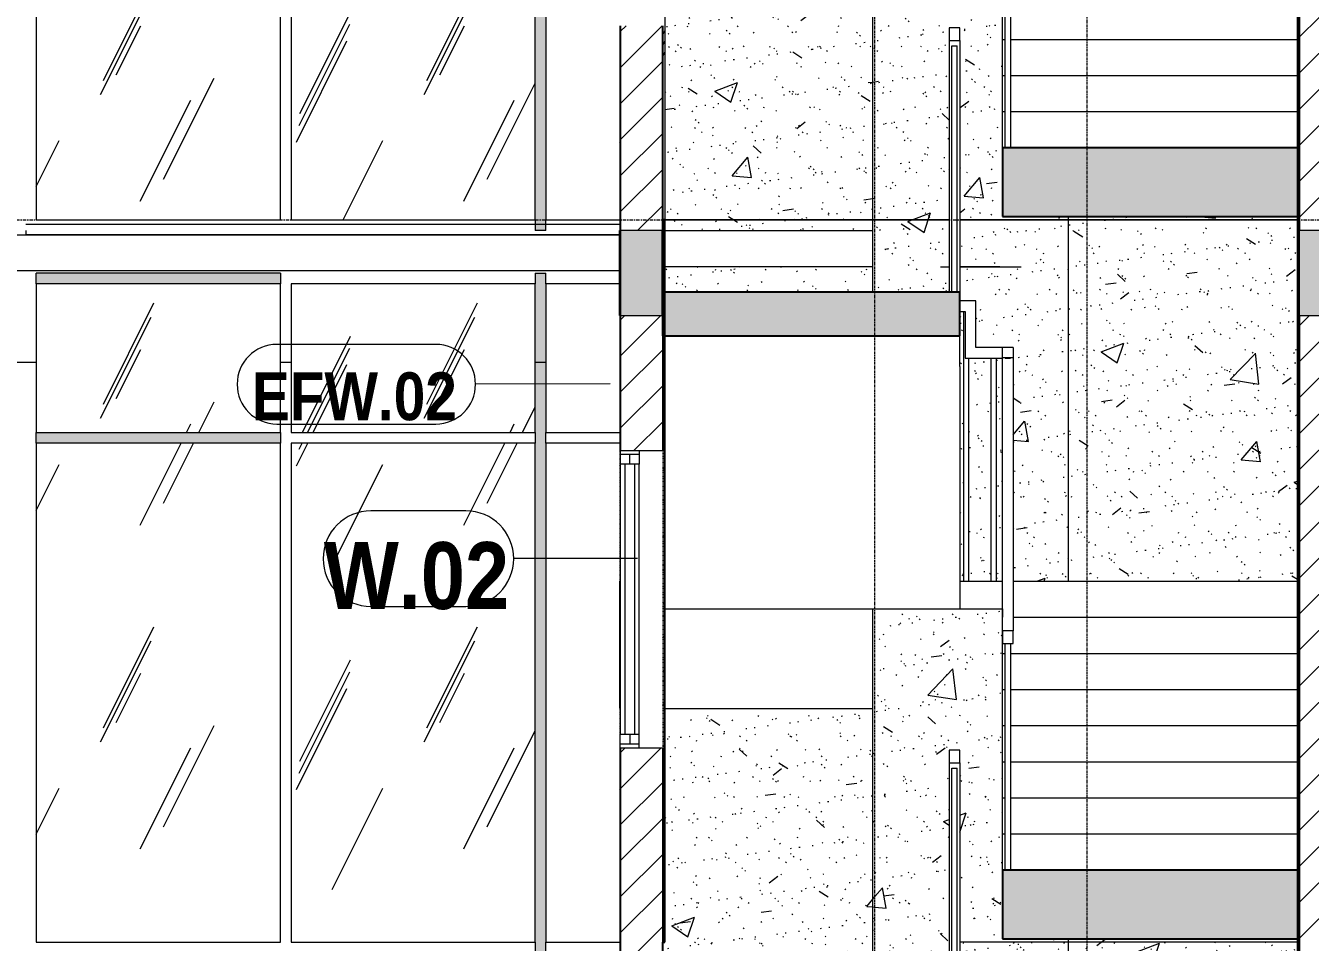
# Model space of a CAD drawing. Header units: millimetres. Extents: x 1240 to 198004, y -7796 to 35300.
# Drawn here: x 20537 to 26587, y 9000 to 13314 of the extents above; entities that cross this region are included whole.
import ezdxf

# ---------------------------------------------------------------- set-up
doc = ezdxf.new("R2010")
doc.units = ezdxf.units.MM
for name, pattern in [('1 NÉT CALL OUT', [6, 3, -3]), ('Centre', [31.75, 6.35, -4.7625, 15.875, -4.7625]), ('Grid Line', [22.225, 12.7, -3.175, 3.175, -3.175])]:
    doc.linetypes.add(name, pattern=pattern)
for name, color, linetype, lineweight in [('0-1', 7, 'Continuous', 5), ('A-DETL-GENF-1', 7, 'Continuous', 9), ('A-DETL-THIN', 151, 'Continuous', 9), ('A-FLOR', 192, 'Continuous', 9), ('A-FLOR-1', 10, 'Continuous', 35), ('A-FLOR-2', 7, 'Continuous', 9), ('A-FLOR-HRAL', 11, 'Continuous', 9), ('A-FLOR-HRAL-2', 11, 'Continuous', 18), ('A-FLOR-LEVL-2', 51, 'Centre', 9), ('A-FLOR-PATT-1', 7, 'Continuous', 9), ('A-GLAZ', 151, 'Continuous', 9), ('A-GLAZ-3', 7, '1 NÉT CALL OUT', 9), ('A-GLAZ-4', 55, '1 NÉT CALL OUT', 9), ('A-GLAZ-5', 151, 'Continuous', 18), ('A-GLAZ-CURT', 52, 'Continuous', 9), ('A-GLAZ-CWMG', 51, 'Continuous', 9), ('A-GLAZ-IDEN', 152, 'Continuous', 9), ('A-WALL-1', 113, 'Continuous', 25), ('A-WALL-IDEN', 211, 'Continuous', 9), ('A-WALL-PATT-4', 111, 'Continuous', 9), ('E-LITE-EQPM', 33, 'Continuous', 9), ('I-WALL', 2, 'Continuous', 9), ('I-WALL-2', 2, 'Continuous', 25), ('S-BEAM-1', 12, 'Continuous', 5), ('S-BEAM-2', 10, 'Continuous', 35), ('S-BEAM-3', 7, 'Continuous', 9), ('S-GRID-1', 1, 'Grid Line', 9), ('S-STRS', 31, 'Continuous', 9), ('S-STRS-1', 31, 'Continuous', 5), ('S-STRS-2', 31, 'Continuous', 25)]:
    doc.layers.add(name, color=color, linetype=linetype, lineweight=lineweight)
doc.styles.add('Arial_B', font='arialbd.ttf', dxfattribs={"width": 0.85, "height": 225})
doc.styles.add('Arial_B_1', font='arialbd.ttf', dxfattribs={"width": 0.85, "height": 315})
pattern_1 = [(45, (377.74, 0), (-84.8528, 84.8528), [])]
pattern_2 = [(63.435, (2168, 104.33), (-0.001, 1524.001), [532.46, -2875.304]), (63.435, (644, 104.33), (-0.001, 1524.001), [532.46, -2875.304]), (63.435, (2897.55, 398.8), (-0.001, 1524.001), [532.46, -2875.3]), (63.435, (1373.55, 398.8), (-0.001, 1524.001), [532.46, -2875.304]), (63.435, (2787.1, 294.83), (-0.001, 1524.001), [532.46, -2875.3]), (63.435, (1263.1, 294.83), (-0.001, 1524.001), [532.46, -2875.304]), (63.435, (2674.6, 890.1), (-0.001, 1524.001), [258.8, -3148.965]), (63.435, (1150.6, 890.1), (-0.001, 1524.001), [258.8, -3148.965]), (63.435, (2600.96, 797.95), (-0.001, 1524.001), [532.46, -2875.3]), (63.435, (1076.96, 797.95), (-0.001, 1524.001), [532.46, -2875.304]), (63.435, (2613.95, 864.1), (-0.001, 1524.001), [532.46, -2875.3]), (63.435, (1089.95, 864.1), (-0.001, 1524.001), [532.46, -2875.304]), (63.435, (1999.1, 573.94), (-0.001, 1524.001), [532.46, -2875.304]), (63.435, (475.1, 573.94), (-0.001, 1524.001), [532.46, -2875.304]), (63.435, (2012.1, 651.9), (-0.001, 1524.001), [532.46, -2875.304]), (63.435, (488.1, 651.9), (-0.001, 1524.001), [532.46, -2875.304]), (63.435, (2015.6, 708.1), (-0.001, 1524.001), [532.46, -2875.304]), (63.435, (491.6, 708.1), (-0.001, 1524.001), [532.46, -2875.304])]
pattern_3 = [(50, (377.7, 0), (1093.104, -95.634), [114.3, -1257.3]), (355, (377.7, 0), (-211.457, 1146.34), [91.44, -1005.84]), (100.451, (468.8, -8), (881.656, 1050.7), [97.14, -1068.54]), (46.184, (377.7, 304.8), (1626.475, -252.257), [171.45, -1885.95]), (96.636, (513.3, 283.8), (1424.416, 1484.565), [145.71, -1602.81]), (351.184, (377.7, 304.8), (1424.43, 1484.55), [137.16, -1508.76]), (21, (530.1, 228.6), (909.686, -613.59), [114.3, -1257.3]), (326, (530.1, 228.6), (370.812, 1105.13), [91.44, -1005.84]), (71.451, (606, 177.5), (1280.503, 491.528), [97.14, -1068.54]), (37.5, (377.74, 0), (18.5313, 507.3303), [50.292, -943.356, 50.292, -970.788, -1009.65]), (37.5, (377.74, 0), (18.5313, 507.3303), [-2014.728, 50.292, -959.358]), (7.5, (377.74, 0), (400.918, 601.084), [50.292, -531.876, 50.292, -920.496, -384.81]), (7.5, (377.74, 0), (400.918, 601.084), [-1552.956, 50.292, -334.518]), (327.5, (37.9, 0), (813.545, -34.3737), [50.292, -330.708, 50.292, -1138.428, -1577.34]), (327.5, (37.9, 0), (813.545, -34.3737), [-1569.72, 50.292, -1527.048]), (317.5, (-114.5, 0), (888.775, 152.56), [50.292, -445.008, 50.292, -739.14, -1120.14]), (317.5, (-114.5, 0), (888.775, 152.56), [-1284.732, 50.292, -1069.848])]
pattern_4 = [(37.5, (377.74, 0), (-4.79953, 146.8239), [5.029, -110.795, 5.029, -124.511, -123.825]), (37.5, (377.74, 0), (-4.79953, 146.8239), [-245.364, 5.029, -118.796]), (7.5, (377.74, 0), (134.8574, 215.0472), [5.029, -57.455, 5.029, -99.365, -40.005]), (7.5, (377.74, 0), (134.8574, 215.0472), [-166.878, 5.029, -34.976]), (327.5, (284.02, 0), (237.29776, 0.4316), [5.029, -33.071, 5.029, -132.131, -179.07]), (327.5, (284.02, 0), (237.29776, 0.4316), [-175.26, 5.029, -174.041]), (317.5, (284.02, 0), (229.067, 66.8792), [5.029, -14.021, 5.029, -84.887, -102.87]), (317.5, (284.02, 0), (229.067, 66.8792), [-108.966, 5.029, -97.841])]
pattern_5 = [(45, (377.74, 0), (-79.5495, 79.5495), [])]

# ---------------------------------------------------------------- blocks, each defined once
blk = doc.blocks.new('NCV_TKTC_KET CAU_rvt-1-TKCS_MẶT ĐỨNG NỘI KHU 1')
at = {"layer": 'A-FLOR-PATT-1'}
h = blk.add_hatch(color=256, dxfattribs=at)
h.paths.add_polyline_path([(23537.4, 12180), (23537.4, 12350), (23535.3, 12348.3), (23535.3, 12180)])
h.paths.add_polyline_path([(23335.3, 12180), (23337.4, 12181.7), (23337.4, 12350), (23335.3, 12350)])
at = {"layer": 'S-BEAM-1'}
blk.add_hatch(color=256, dxfattribs=at).paths.add_polyline_path([(23335.3, 11950), (23337.4, 11950), (23337.4, 12350), (23335.3, 12350)])
at = {"layer": 'A-FLOR-1'}
for p, q in [((23337.4, 12350), (23335.3, 12350)), ((23335.3, 12350), (23335.3, 12180)), ((23537.4, 12350), (23535.3, 12350)), ((23537.4, 12180), (23537.4, 12350)), ((23335.3, 12180), (23337.4, 12180)), ((23535.3, 12180), (23537.4, 12180))]:
    blk.add_line(p, q, dxfattribs=at)
at = {"layer": 'A-FLOR-2'}
for p, q in [((23547.4, 12350), (24526.9, 12350)), ((17636.9, 12330), (23335.3, 12330)), ((24526.9, 12180), (23547.4, 12180)), ((23335.3, 12160), (17636.9, 12160))]:
    blk.add_line(p, q, dxfattribs=at)
at = {"layer": 'S-BEAM-2'}
for p, q in [((23337.4, 12350), (23335.3, 12350)), ((23335.3, 12350), (23335.3, 11950)), ((23335.3, 11950), (23337.4, 11950))]:
    blk.add_line(p, q, dxfattribs=at)
at = {"layer": 'S-BEAM-3'}
for p, q in [((17636.9, 12330), (23335.3, 12330)), ((17636.9, 11730), (20586.9, 11730)), ((21736.9, 11730), (21786.9, 11730)), ((22936.9, 11730), (22986.9, 11730)), ((23335.3, 10100), (23335.3, 10700)), ((23335.3, 10700), (23337.4, 10700)), ((23335.3, 10100), (23337.4, 10100)), ((23547.4, 10100), (24526.9, 10100))]:
    blk.add_line(p, q, dxfattribs=at)
blk = doc.blocks.new('1_FAMILY RVT - W01-WxH 1400x6000-587637-TKCS_MẶT ĐỨNG NỘI KHU 1')
at = {"layer": 'A-GLAZ'}
for p, q in [((23337.4, 11250.9), (23337.4, 9977.9)), ((23426.3, 9977.9), (23426.3, 11250.9))]:
    blk.add_line(p, q, dxfattribs=at)
at = {"layer": 'A-GLAZ-4'}
for p, q in [((23337.4, 9914.4), (23337.4, 11314.4)), ((23537.4, 11314.4), (23537.4, 9914.4))]:
    blk.add_line(p, q, dxfattribs=at)
at = {"layer": 'A-GLAZ-5'}
for p, q in [((23337.4, 11314.4), (23537.4, 11314.4)), ((23337.4, 11314.4), (23337.4, 11250.9)), ((23426.3, 11314.4), (23426.3, 11250.9)), ((23426.3, 11295.4), (23337.4, 11295.4)), ((23381.8, 11250.9), (23381.8, 11295.4)), ((23426.3, 11250.9), (23337.4, 11250.9)), ((23359.6, 11250.9), (23359.6, 9977.9)), ((23404, 11250.9), (23404, 9977.9)), ((23426.3, 9977.9), (23337.4, 9977.9)), ((23337.4, 9914.4), (23337.4, 9977.9)), ((23337.4, 9933.5), (23426.3, 9933.5)), ((23381.8, 9977.9), (23381.8, 9933.5)), ((23426.3, 9914.4), (23426.3, 9977.9)), ((23537.4, 9914.4), (23337.4, 9914.4))]:
    blk.add_line(p, q, dxfattribs=at)
blk = doc.blocks.new('Railing - 25mm-949251-TKCS_MẶT ĐỨNG NỘI KHU 1')
at = {"layer": 'A-FLOR-HRAL'}
for p, q in [((24899, 26819.3), (24924, 26819.3)), ((24899, 25660), (24899, 26819.3)), ((24924, 25660), (24924, 26819.3))]:
    blk.add_line(p, q, dxfattribs=at)
blk = doc.blocks.new('Railing - 25mm-949245-TKCS_MẶT ĐỨNG NỘI KHU 1')
at = {"layer": 'A-FLOR-HRAL'}
for p, q in [((24954.8, 24300), (24954.8, 25568.8)), ((24979.8, 24300), (24979.8, 25350))]:
    blk.add_line(p, q, dxfattribs=at)
blk = doc.blocks.new('Railing - 25mm-702173-TKCS_MẶT ĐỨNG NỘI KHU 1')
at = {"layer": 'A-FLOR-HRAL'}
for p, q in [((25084.8, 24300), (25084.8, 25350)), ((25109.8, 24300), (25109.8, 25350))]:
    blk.add_line(p, q, dxfattribs=at)
blk = doc.blocks.new('Railing - 25mm-949247-TKCS_MẶT ĐỨNG NỘI KHU 1')
at = {"layer": 'A-FLOR-HRAL'}
blk.add_line((25149.8, 25350), (25174.8, 25350), dxfattribs=at)
blk = doc.blocks.new('Railing - 25mm-948473-TKCS_MẶT ĐỨNG NỘI KHU 1')
at = {"layer": 'A-FLOR-HRAL'}
for p, q in [((25149.8, 22940), (25149.8, 24005.7)), ((25174.8, 24005.7), (25174.8, 22940))]:
    blk.add_line(p, q, dxfattribs=at)
blk = doc.blocks.new('Railing - Railing-954439-TKCS_MẶT ĐỨNG NỘI KHU 1')
at = {"layer": 'A-FLOR-HRAL'}
for p, q in [((24886.5, 26844.8), (24886.5, 25660)), ((24936.5, 26844.8), (24936.5, 25660)), ((25011.5, 25618.8), (24936.9, 25618.8)), ((25011.5, 25400), (25011.5, 25618.8)), ((24936.9, 25568.8), (24961.5, 25568.8)), ((24961.5, 25568.8), (24961.5, 25350)), ((25062.3, 25400), (25011.5, 25400)), ((25137.3, 25400), (25062.3, 25400)), ((25137.3, 25351.2), (25137.3, 25400)), ((25187.3, 25400), (25137.3, 25400)), ((25187.3, 25400), (25187.3, 25351.2)), ((24961.5, 25350), (25062.3, 25350)), ((25062.3, 25350), (25137.3, 25350)), ((25137.3, 24065.4), (25137.3, 25351.2)), ((25187.3, 25351.2), (25137.3, 25351.2)), ((25187.3, 25351.2), (25187.3, 24065.4))]:
    blk.add_line(p, q, dxfattribs=at)
at = {"layer": 'A-FLOR-HRAL-2'}
for p, q in [((24936.5, 26904.6), (24886.5, 26904.6)), ((24886.5, 26904.6), (24886.5, 26844.8)), ((24936.5, 26844.8), (24936.5, 26904.6)), ((24886.5, 26844.8), (24936.5, 26844.8)), ((25137.3, 24065.4), (25137.3, 24005.7)), ((25187.3, 24065.4), (25137.3, 24065.4)), ((25187.3, 24005.7), (25187.3, 24065.4)), ((25137.3, 24005.7), (25187.3, 24005.7))]:
    blk.add_line(p, q, dxfattribs=at)
for name in ['Railing - 25mm-949251-TKCS_MẶT ĐỨNG NỘI KHU 1', 'Railing - 25mm-949245-TKCS_MẶT ĐỨNG NỘI KHU 1', 'Railing - 25mm-702173-TKCS_MẶT ĐỨNG NỘI KHU 1', 'Railing - 25mm-949247-TKCS_MẶT ĐỨNG NỘI KHU 1', 'Railing - 25mm-948473-TKCS_MẶT ĐỨNG NỘI KHU 1']:
    blk.add_blockref(name, (0, 0))
blk = doc.blocks.new('System Panel - Glazed-V37-TKCS_MẶT ĐỨNG NỘI KHU 1')
at = {"layer": 'A-GLAZ-CURT'}
h = blk.add_hatch(dxfattribs=at)
h.set_pattern_fill('FP_2', color=256, style=0, pattern_type=2)
h.set_pattern_definition(pattern_2)
h.paths.add_polyline_path([(22936.9, 9000), (22936.9, 11350), (21786.9, 11350), (21786.9, 9000)])
for p, q in [((22936.9, 11350), (21786.9, 11350)), ((21786.9, 11350), (21786.9, 9000)), ((22936.9, 9000), (22936.9, 11350)), ((21786.9, 9000), (22936.9, 9000))]:
    blk.add_line(p, q, dxfattribs=at)
blk = doc.blocks.new('System Panel - Glazed-V38-TKCS_MẶT ĐỨNG NỘI KHU 1')
at = {"layer": 'A-GLAZ-CURT'}
h = blk.add_hatch(dxfattribs=at)
h.set_pattern_fill('FP_2', color=256, style=0, pattern_type=2)
h.set_pattern_definition(pattern_2)
h.paths.add_polyline_path([(23162.9, 9000), (23337.4, 9000), (23337.4, 10100), (23335.3, 10100), (23335.3, 10700), (23337.4, 10700), (23337.4, 11350), (22986.9, 11350), (22986.9, 9000)])
for p, q in [((23337.4, 11350), (22986.9, 11350)), ((22986.9, 11350), (22986.9, 9000)), ((22986.9, 9000), (23337.4, 9000))]:
    blk.add_line(p, q, dxfattribs=at)
blk = doc.blocks.new('System Panel - Glazed-V39-TKCS_MẶT ĐỨNG NỘI KHU 1')
at = {"layer": 'A-GLAZ-CURT'}
h = blk.add_hatch(dxfattribs=at)
h.set_pattern_fill('FP_2', color=256, style=0, pattern_type=2)
h.set_pattern_definition(pattern_2)
h.paths.add_polyline_path([(22936.9, 11400), (22936.9, 12100), (21786.9, 12100), (21786.9, 11400)])
for p, q in [((22936.9, 12100), (21786.9, 12100)), ((21786.9, 12100), (21786.9, 11400)), ((22936.9, 11400), (22936.9, 12100)), ((21786.9, 11400), (22936.9, 11400))]:
    blk.add_line(p, q, dxfattribs=at)
blk = doc.blocks.new('System Panel - Glazed-V40-TKCS_MẶT ĐỨNG NỘI KHU 1')
at = {"layer": 'A-GLAZ-CURT'}
h = blk.add_hatch(dxfattribs=at)
h.set_pattern_fill('FP_2', color=256, style=0, pattern_type=2)
h.set_pattern_definition(pattern_2)
h.paths.add_polyline_path([(23162.9, 11400), (23337.4, 11400), (23337.4, 11950), (23335.3, 11950), (23335.3, 12100), (22986.9, 12100), (22986.9, 11400)])
for p, q in [((23335.3, 12100), (22986.9, 12100)), ((22986.9, 12100), (22986.9, 11400)), ((22986.9, 11400), (23337.4, 11400))]:
    blk.add_line(p, q, dxfattribs=at)
blk = doc.blocks.new('Rectangular Mullion - 50 x 100mm-1286801-TKCS_MẶT ĐỨNG NỘI KHU 1')
at = {"layer": 'A-GLAZ-CWMG'}
blk.add_hatch(color=256, dxfattribs=at).paths.add_polyline_path([(20586.9, 8700), (21736.9, 8700), (21736.9, 8750), (20586.9, 8750)])
for p, q in [((20586.9, 8700), (20586.9, 8750)), ((21736.9, 8750), (20586.9, 8750)), ((21736.9, 8750), (21736.9, 8700))]:
    blk.add_line(p, q, dxfattribs=at)
blk = doc.blocks.new('Rectangular Mullion - 50 x 100mm-V41-TKCS_MẶT ĐỨNG NỘI KHU 1')
at = {"layer": 'A-GLAZ-CWMG'}
blk.add_hatch(color=256, dxfattribs=at).paths.add_polyline_path([(22936.9, 8950), (22986.9, 8950), (22986.9, 11375), (22936.9, 11375), (22936.9, 9000)])
for p, q in [((22936.9, 11375), (22936.9, 11350)), ((22986.9, 11350), (22986.9, 11375)), ((22936.9, 9000), (22936.9, 8950)), ((22986.9, 8950), (22986.9, 9000)), ((22986.9, 8950), (22936.9, 8950))]:
    blk.add_line(p, q, dxfattribs=at)
blk = doc.blocks.new('Rectangular Mullion - 50 x 100mm-1286805-TKCS_MẶT ĐỨNG NỘI KHU 1')
at = {"layer": 'A-GLAZ-CWMG'}
blk.add_hatch(color=256, dxfattribs=at).paths.add_polyline_path([(22986.9, 7975), (22986.9, 8750), (22936.9, 8750), (22936.9, 7975)])
for p, q in [((22936.9, 8750), (22986.9, 8750)), ((22936.9, 8750), (22936.9, 8700)), ((22986.9, 8700), (22986.9, 8750)), ((22936.9, 8000), (22936.9, 7975)), ((22986.9, 7975), (22986.9, 8000))]:
    blk.add_line(p, q, dxfattribs=at)
blk = doc.blocks.new('System Panel - Glazed-V208-TKCS_MẶT ĐỨNG NỘI KHU 1')
at = {"layer": 'A-GLAZ-CURT'}
h = blk.add_hatch(dxfattribs=at)
h.set_pattern_fill('FP_2', color=256, style=0, pattern_type=2)
h.set_pattern_definition(pattern_2)
h.paths.add_polyline_path([(22936.9, 12400), (22936.9, 14750), (21786.9, 14750), (21786.9, 12400)])
for p, q in [((22936.9, 14750), (21786.9, 14750)), ((21786.9, 14750), (21786.9, 12400)), ((22936.9, 12400), (22936.9, 14750)), ((21786.9, 12400), (22936.9, 12400))]:
    blk.add_line(p, q, dxfattribs=at)
blk = doc.blocks.new('System Panel - Glazed-V209-TKCS_MẶT ĐỨNG NỘI KHU 1')
at = {"layer": 'A-GLAZ-CURT'}
h = blk.add_hatch(dxfattribs=at)
h.set_pattern_fill('FP_2', color=256, style=0, pattern_type=2)
h.set_pattern_definition(pattern_2)
h.paths.add_polyline_path([(23547.4, 12400), (23547.4, 13500), (23537.4, 13500), (23537.4, 12400)])
h.paths.add_polyline_path([(23337.4, 12400), (23337.4, 13500), (23335.3, 13500), (23335.3, 14100), (23337.4, 14100), (23337.4, 14750), (22986.9, 14750), (22986.9, 12400), (23335.3, 12400)])
for p, q in [((23337.4, 14750), (22986.9, 14750)), ((22986.9, 14750), (22986.9, 12400)), ((22986.9, 12400), (23337.4, 12400))]:
    blk.add_line(p, q, dxfattribs=at)
blk = doc.blocks.new('LIC_03 - LIC_03-ĐÈN LED ỐP TRẦN CHỐNG BỤI_ 1x24w_ ÁNH SÁNG TRẮNG 6000k-4360032-TKCS_MẶT ĐỨNG NỘI KHU 1')
at = {"layer": 'E-LITE-EQPM'}
for p, q in [((24845.3, 8780), (24886.5, 8780)), ((25035.3, 8780), (24934.4, 8780)), ((24935.6, 8780), (25035.3, 8780)), ((24936.5, 8780), (25225.3, 8780)), ((24945.3, 8780), (25125.3, 8780)), ((25125.3, 8780), (24945.3, 8780))]:
    blk.add_line(p, q, dxfattribs=at)
blk = doc.blocks.new('System Panel - Glazed-V268-TKCS_MẶT ĐỨNG NỘI KHU 1')
at = {"layer": 'A-GLAZ-CURT'}
h = blk.add_hatch(dxfattribs=at)
h.set_pattern_fill('FP_2', color=256, style=0, pattern_type=2)
h.set_pattern_definition(pattern_2)
h.paths.add_polyline_path([(21736.9, 9000), (21736.9, 11350), (20586.9, 11350), (20586.9, 9000)])
for p, q in [((21736.9, 11350), (20586.9, 11350)), ((20586.9, 11350), (20586.9, 9000)), ((21736.9, 9000), (21736.9, 11350)), ((20586.9, 9000), (21736.9, 9000))]:
    blk.add_line(p, q, dxfattribs=at)
blk = doc.blocks.new('System Panel - Glazed-V269-TKCS_MẶT ĐỨNG NỘI KHU 1')
at = {"layer": 'A-GLAZ-CURT'}
h = blk.add_hatch(dxfattribs=at)
h.set_pattern_fill('FP_2', color=256, style=0, pattern_type=2)
h.set_pattern_definition(pattern_2)
h.paths.add_polyline_path([(21736.9, 11400), (21736.9, 12100), (20586.9, 12100), (20586.9, 11400)])
for p, q in [((21736.9, 12100), (20586.9, 12100)), ((20586.9, 12100), (20586.9, 11400)), ((21736.9, 11400), (21736.9, 12100)), ((20586.9, 11400), (21736.9, 11400))]:
    blk.add_line(p, q, dxfattribs=at)
blk = doc.blocks.new('Rectangular Mullion - 50 x 100mm-1286803-TKCS_MẶT ĐỨNG NỘI KHU 1')
at = {"layer": 'A-GLAZ-CWMG'}
blk.add_hatch(color=256, dxfattribs=at).paths.add_polyline_path([(20586.9, 18150), (21736.9, 18150), (21736.9, 18200), (20586.9, 18200)])
for p, q in [((20586.9, 18150), (20586.9, 18200)), ((21736.9, 18200), (21736.9, 18150))]:
    blk.add_line(p, q, dxfattribs=at)
blk = doc.blocks.new('System Panel - Glazed-V271-TKCS_MẶT ĐỨNG NỘI KHU 1')
at = {"layer": 'A-GLAZ-CURT'}
h = blk.add_hatch(dxfattribs=at)
h.set_pattern_fill('FP_2', color=256, style=0, pattern_type=2)
h.set_pattern_definition(pattern_2)
h.paths.add_polyline_path([(21736.9, 12400), (21736.9, 14750), (20586.9, 14750), (20586.9, 12400)])
for p, q in [((21736.9, 14750), (20586.9, 14750)), ((20586.9, 14750), (20586.9, 12400)), ((21736.9, 12400), (21736.9, 14750)), ((20586.9, 12400), (21736.9, 12400))]:
    blk.add_line(p, q, dxfattribs=at)
blk = doc.blocks.new('SSA-WINDOW TAG - 10-2062020-TKCS_MẶT ĐỨNG NỘI KHU 1')
at = {"layer": 'A-GLAZ-IDEN'}
for p, q in [((22610.6, 7667.3), (22163, 7667.3)), ((22163, 7217.3), (22610.6, 7217.3))]:
    blk.add_line(p, q, dxfattribs=at)
for centre, start, end in [((22163, 7442.3), 90, 270), ((22610.6, 7442.3), 270, 90)]:
    blk.add_arc(centre, 225, start, end, dxfattribs=at)
blk = doc.blocks.new('CTL_WALL TAG NO MARK - 10-2062273-TKCS_MẶT ĐỨNG NỘI KHU 1')
at = {"layer": 'A-WALL-IDEN'}
for p, q in [((16488.7, 30459.2), (15741, 30459.2)), ((15741, 30084.2), (16488.7, 30084.2))]:
    blk.add_line(p, q, dxfattribs=at)
for centre, start, end in [((15741, 30271.7), 90, 270), ((16488.7, 30271.7), 270, 90)]:
    blk.add_arc(centre, 187.5, start, end, dxfattribs=at)

msp = doc.modelspace()

# ---------------------------------------------------------------- hatches: boundary and pattern name
at = {"layer": 'A-DETL-GENF-1'}
h = msp.add_hatch(color=256, dxfattribs=at)
h.paths.add_polyline_path([(39935.6, 11750), (40235.6, 11750), (40235.6, 12150), (44235.3, 12150), (44235.3, 11750), (44535.3, 11750), (44535.3, 12350), (26535.3, 12350), (26535.3, 11950), (26735.3, 11950), (26735.3, 12150), (28436.9, 12150), (28436.9, 11900), (28635.3, 11900), (28635.3, 12150), (30535.3, 12150), (30535.3, 11900), (30736.9, 11900), (30736.9, 12150), (33335.3, 12150), (33335.3, 11900), (33535.3, 11900), (33535.3, 12150), (35535.3, 12150), (35535.3, 11900), (35737.4, 11900), (35737.4, 12150), (39935.6, 12150)])
h.paths.add_polyline_path([(23337.4, 11950), (23535.3, 11950), (23535.3, 12350), (23337.4, 12350)])
at = {"layer": 'A-WALL-PATT-4'}
h = msp.add_hatch(dxfattribs=at)
h.set_pattern_fill('FP_5', color=256, style=0, pattern_type=2)
h.set_pattern_definition(pattern_3)
h.paths.add_polyline_path([(24454.6, 12400), (24526.9, 12400), (24526.9, 13500), (23547.4, 13500), (23547.4, 12400)])
h.paths.add_polyline_path([(24526.9, 15460), (24526.9, 15580), (23547.4, 15580), (23547.4, 15460), (24454.6, 15460)])
h.paths.add_polyline_path([(24526.9, 15750), (24526.9, 15800), (23547.4, 15800), (23547.4, 15750), (24454.6, 15750)])
h = msp.add_hatch(dxfattribs=at)
h.set_pattern_fill('FP_4', color=256, style=0, pattern_type=2)
h.set_pattern_definition(pattern_4)
h.paths.add_polyline_path([(24454.6, 12400), (24526.9, 12400), (24526.9, 13500), (23547.4, 13500), (23547.4, 12400)])
h.paths.add_polyline_path([(24526.9, 15460), (24526.9, 15580), (23547.4, 15580), (23547.4, 15460), (24454.6, 15460)])
h.paths.add_polyline_path([(24526.9, 15750), (24526.9, 15800), (23547.4, 15800), (23547.4, 15750), (24454.6, 15750)])
h = msp.add_hatch(dxfattribs=at)
h.set_pattern_fill('FP_5', color=256, style=0, pattern_type=2)
h.set_pattern_definition(pattern_3)
h.paths.add_polyline_path([(24526.9, 12400), (24536.9, 12400), (24536.9, 13970), (24526.9, 13970), (24526.9, 12543.4)])
h.paths.add_polyline_path([(24526.9, 15460), (24536.9, 15460), (24536.9, 15800), (24526.9, 15800), (24526.9, 15687.2)])
h = msp.add_hatch(dxfattribs=at)
h.set_pattern_fill('FP_4', color=256, style=0, pattern_type=2)
h.set_pattern_definition(pattern_4)
h.paths.add_polyline_path([(24526.9, 12400), (24536.9, 12400), (24536.9, 13970), (24526.9, 13970), (24526.9, 12543.4)])
h.paths.add_polyline_path([(24526.9, 15460), (24536.9, 15460), (24536.9, 15800), (24526.9, 15800), (24526.9, 15687.2)])
h = msp.add_hatch(dxfattribs=at)
h.set_pattern_fill('FP_5', color=256, style=0, pattern_type=2)
h.set_pattern_definition(pattern_3)
h.paths.add_polyline_path([(24536.9, 12400), (24886.5, 12400), (24886.5, 13304.6), (24936.5, 13304.6), (24936.5, 12400), (25436.9, 12400), (25436.9, 12416.2), (25136.9, 12416.2), (25136.9, 13970), (24536.9, 13970), (24536.9, 12543.4)])
h.paths.add_polyline_path([(24979.8, 14100), (25084.8, 14100), (25084.8, 15150), (24979.8, 15150), (24979.8, 14260.8)])
h.paths.add_polyline_path([(25109.8, 14100), (25137.3, 14100), (25137.3, 15150), (25109.8, 15150), (25109.8, 15058.4)])
h.paths.add_polyline_path([(24954.8, 14100), (24954.8, 15368.8), (24936.9, 15368.8), (24936.9, 14100)])
h.paths.add_polyline_path([(25436.9, 14100), (25436.9, 15800), (24936.5, 15800), (24936.9, 15418.8), (25011.5, 15418.8), (25011.5, 15200), (25187.3, 15200), (25187.3, 14100)])
h.paths.add_polyline_path([(24536.9, 15460), (24886.5, 15460), (24886.5, 15800), (24536.9, 15800), (24536.9, 15687.2)])
h = msp.add_hatch(dxfattribs=at)
h.set_pattern_fill('FP_4', color=256, style=0, pattern_type=2)
h.set_pattern_definition(pattern_4)
h.paths.add_polyline_path([(24536.9, 12400), (24886.5, 12400), (24886.5, 13304.6), (24936.5, 13304.6), (24936.5, 12400), (25436.9, 12400), (25436.9, 12416.2), (25136.9, 12416.2), (25136.9, 13970), (24536.9, 13970), (24536.9, 12543.4)])
h.paths.add_polyline_path([(24979.8, 14100), (25084.8, 14100), (25084.8, 15150), (24979.8, 15150), (24979.8, 14260.8)])
h.paths.add_polyline_path([(25109.8, 14100), (25137.3, 14100), (25137.3, 15150), (25109.8, 15150), (25109.8, 15058.4)])
h.paths.add_polyline_path([(24954.8, 14100), (24954.8, 15368.8), (24936.9, 15368.8), (24936.9, 14100)])
h.paths.add_polyline_path([(25436.9, 14100), (25436.9, 15800), (24936.5, 15800), (24936.9, 15418.8), (25011.5, 15418.8), (25011.5, 15200), (25187.3, 15200), (25187.3, 14100)])
h.paths.add_polyline_path([(24536.9, 15460), (24886.5, 15460), (24886.5, 15800), (24536.9, 15800), (24536.9, 15687.2)])
h = msp.add_hatch(dxfattribs=at)
h.set_pattern_fill('FP_5', color=256, style=0, pattern_type=2)
h.set_pattern_definition(pattern_3)
h.paths.add_polyline_path([(25446.9, 12400), (25446.9, 12416.2), (25436.9, 12416.2), (25436.9, 12400)])
h.paths.add_polyline_path([(25436.9, 14100), (25446.9, 14100), (25446.9, 15800), (25436.9, 15800), (25436.9, 15058.4)])
h = msp.add_hatch(dxfattribs=at)
h.set_pattern_fill('FP_4', color=256, style=0, pattern_type=2)
h.set_pattern_definition(pattern_4)
h.paths.add_polyline_path([(25446.9, 12400), (25446.9, 12416.2), (25436.9, 12416.2), (25436.9, 12400)])
h.paths.add_polyline_path([(25436.9, 14100), (25446.9, 14100), (25446.9, 15800), (25436.9, 15800), (25436.9, 15058.4)])
h = msp.add_hatch(dxfattribs=at)
h.set_pattern_fill('FP_5', color=256, style=0, pattern_type=2)
h.set_pattern_definition(pattern_3)
h.paths.add_polyline_path([(25446.9, 12400), (26526.9, 12400), (26526.9, 12416.2), (25446.9, 12416.2)])
h.paths.add_polyline_path([(26526.9, 14100), (26526.9, 15800), (25446.9, 15800), (25446.9, 14100), (25986.9, 14100)])
h = msp.add_hatch(dxfattribs=at)
h.set_pattern_fill('FP_4', color=256, style=0, pattern_type=2)
h.set_pattern_definition(pattern_4)
h.paths.add_polyline_path([(25446.9, 12400), (26526.9, 12400), (26526.9, 12416.2), (25446.9, 12416.2)])
h.paths.add_polyline_path([(26526.9, 14100), (26526.9, 15800), (25446.9, 15800), (25446.9, 14100), (25986.9, 14100)])
h = msp.add_hatch(dxfattribs=at)
h.set_pattern_fill('FP_17', color=256, style=0, pattern_type=2)
h.set_pattern_definition(pattern_5)
h.paths.add_polyline_path([(26536.9, 12400), (26535.3, 15800), (26526.9, 15800), (26526.9, 12400)])
h = msp.add_hatch(dxfattribs=at)
h.set_pattern_fill('FP_1', color=256, style=0, pattern_type=2)
h.set_pattern_definition(pattern_1)
h.paths.add_polyline_path([(23337.4, 12350), (23537.4, 12350), (23537.4, 13314.4), (23337.4, 13314.4)])
h.paths.add_polyline_path([(23337.4, 14714.4), (23537.4, 14714.4), (23537.4, 15600), (23535.3, 15600), (23535.3, 15350), (23337.4, 15350)])
h = msp.add_hatch(dxfattribs=at)
h.set_pattern_fill('FP_1', color=256, style=0, pattern_type=2)
h.set_pattern_definition(pattern_1)
h.paths.add_polyline_path([(26536.9, 12350), (26736.9, 12350), (26735.3, 15350), (26536.9, 15350), (26536.9, 12543.4)])
h = msp.add_hatch(dxfattribs=at)
h.set_pattern_fill('FP_17', color=256, style=0, pattern_type=2)
h.set_pattern_definition(pattern_5)
h.paths.add_polyline_path([(23537.4, 9000), (23547.4, 9000), (23547.4, 12400), (23537.4, 12400), (23537.4, 9914.4)])
h = msp.add_hatch(dxfattribs=at)
h.set_pattern_fill('FP_5', color=256, style=0, pattern_type=2)
h.set_pattern_definition(pattern_3)
h.paths.add_polyline_path([(24454.6, 9000), (24526.9, 9000), (24526.9, 10100), (23547.4, 10100), (23547.4, 9000)])
h.paths.add_polyline_path([(24454.6, 12060), (24526.9, 12060), (24526.9, 12180), (23547.4, 12180), (23547.4, 12060), (23645.3, 12060)])
h.paths.add_polyline_path([(23547.4, 12350), (24526.9, 12350), (24526.9, 12400), (23547.4, 12400)])
h = msp.add_hatch(dxfattribs=at)
h.set_pattern_fill('FP_4', color=256, style=0, pattern_type=2)
h.set_pattern_definition(pattern_4)
h.paths.add_polyline_path([(24454.6, 9000), (24526.9, 9000), (24526.9, 10100), (23547.4, 10100), (23547.4, 9000)])
h.paths.add_polyline_path([(24454.6, 12060), (24526.9, 12060), (24526.9, 12180), (23547.4, 12180), (23547.4, 12060), (23645.3, 12060)])
h.paths.add_polyline_path([(23547.4, 12350), (24526.9, 12350), (24526.9, 12400), (23547.4, 12400)])
h = msp.add_hatch(dxfattribs=at)
h.set_pattern_fill('FP_5', color=256, style=0, pattern_type=2)
h.set_pattern_definition(pattern_3)
h.paths.add_polyline_path([(24526.9, 9000), (24536.9, 9000), (24536.9, 10570), (24526.9, 10570), (24526.9, 10028.3)])
h.paths.add_polyline_path([(24526.9, 12060), (24536.9, 12060), (24536.9, 12400), (24526.9, 12400)])
h = msp.add_hatch(dxfattribs=at)
h.set_pattern_fill('FP_4', color=256, style=0, pattern_type=2)
h.set_pattern_definition(pattern_4)
h.paths.add_polyline_path([(24526.9, 9000), (24536.9, 9000), (24536.9, 10570), (24526.9, 10570), (24526.9, 10028.3)])
h.paths.add_polyline_path([(24526.9, 12060), (24536.9, 12060), (24536.9, 12400), (24526.9, 12400)])
h = msp.add_hatch(dxfattribs=at)
h.set_pattern_fill('FP_5', color=256, style=0, pattern_type=2)
h.set_pattern_definition(pattern_3)
h.paths.add_polyline_path([(24536.9, 9000), (24886.5, 9000), (24886.5, 9904.6), (24936.5, 9904.6), (24936.5, 9000), (25436.9, 9000), (25436.9, 9016.2), (25136.9, 9016.2), (25136.9, 10570), (24536.9, 10570), (24536.9, 9844.8)])
h.paths.add_polyline_path([(25187.3, 10700), (25436.9, 10700), (25436.9, 12400), (24936.5, 12400), (24936.9, 12018.8), (25011.5, 12018.8), (25011.5, 11800), (25187.3, 11800), (25187.3, 11285.9)])
h.paths.add_polyline_path([(24936.9, 10700), (24954.8, 10700), (24954.8, 11968.8), (24936.9, 11968.8), (24936.9, 10860.8)])
h.paths.add_polyline_path([(25109.8, 10700), (25137.3, 10700), (25137.3, 11750), (25109.8, 11750), (25109.8, 11285.9)])
h.paths.add_polyline_path([(24979.8, 10700), (25084.8, 10700), (25084.8, 11750), (24979.8, 11750), (24979.8, 10860.8)])
h.paths.add_polyline_path([(24886.5, 12060), (24886.5, 12400), (24536.9, 12400), (24536.9, 12060)])
h = msp.add_hatch(dxfattribs=at)
h.set_pattern_fill('FP_4', color=256, style=0, pattern_type=2)
h.set_pattern_definition(pattern_4)
h.paths.add_polyline_path([(24536.9, 9000), (24886.5, 9000), (24886.5, 9904.6), (24936.5, 9904.6), (24936.5, 9000), (25436.9, 9000), (25436.9, 9016.2), (25136.9, 9016.2), (25136.9, 10570), (24536.9, 10570), (24536.9, 9844.8)])
h.paths.add_polyline_path([(25187.3, 10700), (25436.9, 10700), (25436.9, 12400), (24936.5, 12400), (24936.9, 12018.8), (25011.5, 12018.8), (25011.5, 11800), (25187.3, 11800), (25187.3, 11285.9)])
h.paths.add_polyline_path([(24936.9, 10700), (24954.8, 10700), (24954.8, 11968.8), (24936.9, 11968.8), (24936.9, 10860.8)])
h.paths.add_polyline_path([(25109.8, 10700), (25137.3, 10700), (25137.3, 11750), (25109.8, 11750), (25109.8, 11285.9)])
h.paths.add_polyline_path([(24979.8, 10700), (25084.8, 10700), (25084.8, 11750), (24979.8, 11750), (24979.8, 10860.8)])
h.paths.add_polyline_path([(24886.5, 12060), (24886.5, 12400), (24536.9, 12400), (24536.9, 12060)])
h = msp.add_hatch(dxfattribs=at)
h.set_pattern_fill('FP_5', color=256, style=0, pattern_type=2)
h.set_pattern_definition(pattern_3)
h.paths.add_polyline_path([(25446.9, 9000), (25446.9, 9016.2), (25436.9, 9016.2), (25436.9, 9000)])
h.paths.add_polyline_path([(25436.9, 10700), (25446.9, 10700), (25446.9, 12400), (25436.9, 12400), (25436.9, 11285.9)])
h = msp.add_hatch(dxfattribs=at)
h.set_pattern_fill('FP_4', color=256, style=0, pattern_type=2)
h.set_pattern_definition(pattern_4)
h.paths.add_polyline_path([(25446.9, 9000), (25446.9, 9016.2), (25436.9, 9016.2), (25436.9, 9000)])
h.paths.add_polyline_path([(25436.9, 10700), (25446.9, 10700), (25446.9, 12400), (25436.9, 12400), (25436.9, 11285.9)])
h = msp.add_hatch(dxfattribs=at)
h.set_pattern_fill('FP_5', color=256, style=0, pattern_type=2)
h.set_pattern_definition(pattern_3)
h.paths.add_polyline_path([(25446.9, 9000), (26526.9, 9000), (26526.9, 9016.2), (25446.9, 9016.2)])
h.paths.add_polyline_path([(26526.9, 10700), (26526.9, 12400), (25446.9, 12400), (25446.9, 10700), (25986.9, 10700)])
h = msp.add_hatch(dxfattribs=at)
h.set_pattern_fill('FP_4', color=256, style=0, pattern_type=2)
h.set_pattern_definition(pattern_4)
h.paths.add_polyline_path([(25446.9, 9000), (26526.9, 9000), (26526.9, 9016.2), (25446.9, 9016.2)])
h.paths.add_polyline_path([(26526.9, 10700), (26526.9, 12400), (25446.9, 12400), (25446.9, 10700), (25986.9, 10700)])
h = msp.add_hatch(dxfattribs=at)
h.set_pattern_fill('FP_17', color=256, style=0, pattern_type=2)
h.set_pattern_definition(pattern_5)
h.paths.add_polyline_path([(26536.9, 9000), (26535.3, 12400), (26526.9, 12400), (26526.9, 9000)])
h = msp.add_hatch(dxfattribs=at)
h.set_pattern_fill('FP_1', color=256, style=0, pattern_type=2)
h.set_pattern_definition(pattern_1)
h.paths.add_polyline_path([(23535.3, 8950), (23537.4, 8950), (23537.4, 9914.4), (23337.4, 9914.4), (23337.4, 8950)])
h.paths.add_polyline_path([(23337.4, 11314.4), (23537.4, 11314.4), (23537.4, 12200), (23535.3, 12200), (23535.3, 11950), (23337.4, 11950)])
h = msp.add_hatch(dxfattribs=at)
h.set_pattern_fill('FP_1', color=256, style=0, pattern_type=2)
h.set_pattern_definition(pattern_1)
h.paths.add_polyline_path([(26536.9, 8950), (26736.9, 8950), (26735.3, 11950), (26536.9, 11950), (26536.9, 10028.3)])
h = msp.add_hatch(dxfattribs=at)
h.set_pattern_fill('FP_5', color=256, style=0, pattern_type=2)
h.set_pattern_definition(pattern_3)
h.paths.add_polyline_path([(24454.6, 5600), (24526.9, 5600), (24526.9, 6700), (23547.4, 6700), (23547.4, 5600)])
h.paths.add_polyline_path([(23547.4, 8660), (24526.9, 8660), (24526.9, 8780), (23547.4, 8780), (23547.4, 8770.8)])
h.paths.add_polyline_path([(24454.6, 8950), (24526.9, 8950), (24526.9, 9000), (23547.4, 9000), (23547.4, 8950), (23561.8, 8950)])
h = msp.add_hatch(dxfattribs=at)
h.set_pattern_fill('FP_4', color=256, style=0, pattern_type=2)
h.set_pattern_definition(pattern_4)
h.paths.add_polyline_path([(24454.6, 5600), (24526.9, 5600), (24526.9, 6700), (23547.4, 6700), (23547.4, 5600)])
h.paths.add_polyline_path([(23547.4, 8660), (24526.9, 8660), (24526.9, 8780), (23547.4, 8780), (23547.4, 8770.8)])
h.paths.add_polyline_path([(24454.6, 8950), (24526.9, 8950), (24526.9, 9000), (23547.4, 9000), (23547.4, 8950), (23561.8, 8950)])
h = msp.add_hatch(dxfattribs=at)
h.set_pattern_fill('FP_5', color=256, style=0, pattern_type=2)
h.set_pattern_definition(pattern_3)
h.paths.add_polyline_path([(24526.9, 5600), (24536.9, 5600), (24536.9, 7170), (24526.9, 7170), (24526.9, 5627)])
h.paths.add_polyline_path([(24526.9, 8660), (24536.9, 8660), (24536.9, 9000), (24526.9, 9000), (24526.9, 8770.8)])
h = msp.add_hatch(dxfattribs=at)
h.set_pattern_fill('FP_4', color=256, style=0, pattern_type=2)
h.set_pattern_definition(pattern_4)
h.paths.add_polyline_path([(24526.9, 5600), (24536.9, 5600), (24536.9, 7170), (24526.9, 7170), (24526.9, 5627)])
h.paths.add_polyline_path([(24526.9, 8660), (24536.9, 8660), (24536.9, 9000), (24526.9, 9000), (24526.9, 8770.8)])
h = msp.add_hatch(dxfattribs=at)
h.set_pattern_fill('FP_5', color=256, style=0, pattern_type=2)
h.set_pattern_definition(pattern_3)
h.paths.add_polyline_path([(24536.9, 5600), (24886.5, 5600), (24886.5, 6504.6), (24936.5, 6504.6), (24937, 5600), (25436.9, 5600), (25436.9, 5616.2), (25136.9, 5616.2), (25136.9, 7170), (24536.9, 7170), (24536.9, 5627)])
h.paths.add_polyline_path([(25436.9, 7300), (25436.9, 9000), (24936.5, 9000), (24936.9, 8618.8), (25011.5, 8618.8), (25011.5, 8400), (25187.3, 8400), (25187.3, 7300)])
h.paths.add_polyline_path([(24979.8, 7300), (25084.8, 7300), (25084.8, 8350), (24979.8, 8350), (24979.8, 7460.8)])
h.paths.add_polyline_path([(24936.9, 7300), (24954.8, 7300), (24954.8, 8568.8), (24936.9, 8568.8), (24936.9, 7460.8)])
h.paths.add_polyline_path([(25137.3, 7300), (25137.3, 8350), (25109.8, 8350), (25109.8, 7300), (25136.9, 7300)])
h.paths.add_polyline_path([(24886.5, 8660), (24886.5, 9000), (24536.9, 9000), (24536.9, 8660)])
h = msp.add_hatch(dxfattribs=at)
h.set_pattern_fill('FP_4', color=256, style=0, pattern_type=2)
h.set_pattern_definition(pattern_4)
h.paths.add_polyline_path([(24536.9, 5600), (24886.5, 5600), (24886.5, 6504.6), (24936.5, 6504.6), (24937, 5600), (25436.9, 5600), (25436.9, 5616.2), (25136.9, 5616.2), (25136.9, 7170), (24536.9, 7170), (24536.9, 5627)])
h.paths.add_polyline_path([(25436.9, 7300), (25436.9, 9000), (24936.5, 9000), (24936.9, 8618.8), (25011.5, 8618.8), (25011.5, 8400), (25187.3, 8400), (25187.3, 7300)])
h.paths.add_polyline_path([(24979.8, 7300), (25084.8, 7300), (25084.8, 8350), (24979.8, 8350), (24979.8, 7460.8)])
h.paths.add_polyline_path([(24936.9, 7300), (24954.8, 7300), (24954.8, 8568.8), (24936.9, 8568.8), (24936.9, 7460.8)])
h.paths.add_polyline_path([(25137.3, 7300), (25137.3, 8350), (25109.8, 8350), (25109.8, 7300), (25136.9, 7300)])
h.paths.add_polyline_path([(24886.5, 8660), (24886.5, 9000), (24536.9, 9000), (24536.9, 8660)])
h = msp.add_hatch(dxfattribs=at)
h.set_pattern_fill('FP_5', color=256, style=0, pattern_type=2)
h.set_pattern_definition(pattern_3)
h.paths.add_polyline_path([(25446.9, 5600), (25446.9, 5616.2), (25436.9, 5616.2), (25436.9, 5600)])
h.paths.add_polyline_path([(25446.9, 7300), (25446.9, 9000), (25436.9, 9000), (25436.9, 7300)])
h = msp.add_hatch(dxfattribs=at)
h.set_pattern_fill('FP_4', color=256, style=0, pattern_type=2)
h.set_pattern_definition(pattern_4)
h.paths.add_polyline_path([(25446.9, 5600), (25446.9, 5616.2), (25436.9, 5616.2), (25436.9, 5600)])
h.paths.add_polyline_path([(25446.9, 7300), (25446.9, 9000), (25436.9, 9000), (25436.9, 7300)])
h = msp.add_hatch(dxfattribs=at)
h.set_pattern_fill('FP_5', color=256, style=0, pattern_type=2)
h.set_pattern_definition(pattern_3)
h.paths.add_polyline_path([(26526.9, 5600), (26526.9, 5616.2), (25446.9, 5616.2), (25446.9, 5600), (25746.3, 5600)])
h.paths.add_polyline_path([(26526.9, 7300), (26526.9, 9000), (25446.9, 9000), (25446.9, 7300), (25746.3, 7300)])
h = msp.add_hatch(dxfattribs=at)
h.set_pattern_fill('FP_4', color=256, style=0, pattern_type=2)
h.set_pattern_definition(pattern_4)
h.paths.add_polyline_path([(26526.9, 5600), (26526.9, 5616.2), (25446.9, 5616.2), (25446.9, 5600), (25746.3, 5600)])
h.paths.add_polyline_path([(26526.9, 7300), (26526.9, 9000), (25446.9, 9000), (25446.9, 7300), (25746.3, 7300)])
h = msp.add_hatch(dxfattribs=at)
h.set_pattern_fill('FP_17', color=256, style=0, pattern_type=2)
h.set_pattern_definition(pattern_5)
h.paths.add_polyline_path([(26536.9, 5600), (26535.3, 9000), (26526.9, 9000), (26526.9, 5600)])
at = {"layer": 'S-STRS-1'}
for points in [[(26536.9, 12416.2), (26536.9, 12740), (25136.9, 12740), (25136.9, 12416.2), (25746.3, 12416.2)], [(23536.9, 11855.4), (24936.9, 11855.4), (24936.9, 12060), (23536.9, 12060)], [(25746.3, 9016.2), (26536.9, 9016.2), (26536.9, 9340), (25136.9, 9340), (25136.9, 9016.2)]]:
    msp.add_hatch(color=256, dxfattribs=at).paths.add_polyline_path(points)

# ---------------------------------------------------------------- linework, layer by layer
at = {"layer": 'A-DETL-THIN'}
for p, q in [((23535.3, 12350), (23337.4, 12350)), ((23337.4, 12350), (23337.4, 11950)), ((23535.3, 11950), (23535.3, 12350)), ((26535.3, 12350), (26535.3, 11950)), ((44535.3, 12350), (26535.3, 12350)), ((23337.4, 11950), (23535.3, 11950)), ((26535.3, 11950), (26735.3, 11950))]:
    msp.add_line(p, q, dxfattribs=at)
at = {"layer": 'A-FLOR'}
for p, q in [((20536.9, 12380), (23337.4, 12380)), ((20536.9, 12350), (20536.9, 12330)), ((23335.3, 12330), (20536.9, 12330))]:
    msp.add_line(p, q, dxfattribs=at)
at = {"layer": 'A-FLOR-LEVL-2'}
msp.add_line((1240.2, 12400), (91585, 12400), dxfattribs=at)
at = {"layer": 'A-GLAZ-IDEN'}
msp.add_line((23418, 10807.2), (22835.6, 10807.2), dxfattribs=at)
at = {"layer": 'A-WALL-1'}
for p, q in [((23337.4, 13314.4), (23337.4, 12350)), ((23537.4, 12350), (23537.4, 13314.4)), ((23535.3, 12350), (23537.4, 12350)), ((23537.4, 12200), (23535.3, 12200)), ((23337.4, 11950), (23337.4, 11314.4)), ((23337.4, 9914.4), (23337.4, 8950)), ((23537.4, 8950), (23537.4, 9000))]:
    msp.add_line(p, q, dxfattribs=at)
at = {"layer": 'A-WALL-IDEN'}
msp.add_line((23289.2, 11628.1), (22655.6, 11626.6), dxfattribs=at)
at = {"layer": 'I-WALL'}
for p, q in [((24526.9, 12060), (24526.9, 13970)), ((23547.4, 13500), (23547.4, 12400)), ((25446.9, 12416.2), (25446.9, 10700)), ((24886.5, 12400), (23547.4, 12400)), ((23547.4, 12400), (24886.5, 12400)), ((26526.9, 12400), (24936.5, 12400)), ((24936.5, 12400), (26526.9, 12400)), ((24526.9, 8660), (24526.9, 10570)), ((25446.9, 9016.2), (25446.9, 7300)), ((26526.9, 9000), (24936.5, 9000))]:
    msp.add_line(p, q, dxfattribs=at)
at = {"layer": 'I-WALL-2'}
for p, q in [((26526.9, 32200), (26526.9, 5600)), ((26536.9, 12349.8), (26536.9, 15350)), ((23547.4, 12400), (23537.4, 12400)), ((23537.4, 12350), (23537.4, 11314.4)), ((23547.4, 9000), (23547.4, 12400)), ((26536.9, 12400), (26526.9, 12400)), ((26526.9, 12400), (26536.9, 12400)), ((26536.9, 8949.8), (26536.9, 11950)), ((23537.4, 9914.4), (23537.4, 9000)), ((23537.4, 9000), (23547.4, 9000))]:
    msp.add_line(p, q, dxfattribs=at)
at = {"layer": 'S-GRID-1'}
for p, q in [((24536.9, -790.9), (24536.9, 30542.5)), ((25536.9, -2695.9), (25536.9, 30542.5))]:
    msp.add_line(p, q, dxfattribs=at)
at = {"layer": 'S-STRS'}
for p, q in [((25136.9, 13250), (25136.9, 13420)), ((25136.9, 13080), (25136.9, 13250)), ((25136.9, 13250), (25149.8, 13250)), ((25174.8, 13250), (26526.9, 13250)), ((25136.9, 12910), (25136.9, 13080)), ((25136.9, 13080), (25149.8, 13080)), ((25174.8, 13080), (26526.9, 13080)), ((25136.9, 12740), (25136.9, 12910)), ((25136.9, 12910), (25149.8, 12910)), ((25174.8, 12910), (26526.9, 12910)), ((24936.9, 11710.8), (24936.9, 11855.4)), ((24936.9, 11710.8), (24936.9, 11540.8)), ((24936.9, 11540.8), (24936.9, 11370.8)), ((24936.9, 11370.8), (24936.9, 11200.8)), ((24936.9, 11200.8), (24936.9, 11030.8)), ((24936.9, 11030.8), (24936.9, 10860.8)), ((24936.9, 10860.8), (24936.9, 10690.8)), ((24936.9, 10700), (25136.9, 10700)), ((24936.9, 10690.8), (24936.9, 10570)), ((25187.3, 10700), (26526.9, 10700)), ((23547.4, 10570), (24936.9, 10570)), ((24936.9, 10570), (25136.9, 10570)), ((25136.9, 10570), (25136.9, 10530)), ((25136.9, 10360), (25136.9, 10530)), ((25187.3, 10530), (26526.9, 10530)), ((25136.9, 10190), (25136.9, 10360)), ((25136.9, 10360), (25149.8, 10360)), ((25174.8, 10360), (26526.9, 10360)), ((25136.9, 10020), (25136.9, 10190)), ((25136.9, 10190), (25149.8, 10190)), ((25174.8, 10190), (26526.9, 10190)), ((25136.9, 9850), (25136.9, 10020)), ((25136.9, 10020), (25149.8, 10020)), ((25174.8, 10020), (26526.9, 10020)), ((25136.9, 9680), (25136.9, 9850)), ((25136.9, 9850), (25149.8, 9850)), ((25174.8, 9850), (26526.9, 9850)), ((25136.9, 9510), (25136.9, 9680)), ((25136.9, 9680), (25149.8, 9680)), ((25174.8, 9680), (26526.9, 9680)), ((25136.9, 9340), (25136.9, 9510)), ((25136.9, 9510), (25149.8, 9510)), ((25174.8, 9510), (26526.9, 9510))]:
    msp.add_line(p, q, dxfattribs=at)
at = {"layer": 'S-STRS-2'}
for p, q in [((26536.9, 12740), (25136.9, 12740)), ((25136.9, 12740), (25136.9, 12416.2)), ((26536.9, 12416.2), (26536.9, 12740)), ((25136.9, 12416.2), (26536.9, 12416.2)), ((24936.9, 12060), (23536.9, 12060)), ((23536.9, 12060), (23536.9, 11855.4)), ((24936.9, 11855.4), (24936.9, 12060)), ((23536.9, 11855.4), (24936.9, 11855.4)), ((26536.9, 9340), (25136.9, 9340)), ((25136.9, 9340), (25136.9, 9016.2)), ((26536.9, 9016.2), (26536.9, 9340)), ((25136.9, 9016.2), (26536.9, 9016.2))]:
    msp.add_line(p, q, dxfattribs=at)

# ---------------------------------------------------------------- block references
at = {"layer": '0-1'}
msp.add_blockref('NCV_TKTC_KET CAU_rvt-1-TKCS_MẶT ĐỨNG NỘI KHU 1', (0, 0), dxfattribs=at)
at = {"layer": 'A-FLOR-HRAL-2'}
for p in [(0, -10200), (0, -13600), (0, -17000)]:
    msp.add_blockref('Railing - Railing-954439-TKCS_MẶT ĐỨNG NỘI KHU 1', p, dxfattribs=at)
at = {"layer": 'A-GLAZ-3'}
msp.add_blockref('1_FAMILY RVT - W01-WxH 1400x6000-587637-TKCS_MẶT ĐỨNG NỘI KHU 1', (0, 0), dxfattribs=at)
at = {"layer": 'A-GLAZ-CURT'}
for name in ['System Panel - Glazed-V271-TKCS_MẶT ĐỨNG NỘI KHU 1', 'System Panel - Glazed-V208-TKCS_MẶT ĐỨNG NỘI KHU 1', 'System Panel - Glazed-V209-TKCS_MẶT ĐỨNG NỘI KHU 1', 'System Panel - Glazed-V269-TKCS_MẶT ĐỨNG NỘI KHU 1', 'System Panel - Glazed-V39-TKCS_MẶT ĐỨNG NỘI KHU 1', 'System Panel - Glazed-V40-TKCS_MẶT ĐỨNG NỘI KHU 1', 'System Panel - Glazed-V268-TKCS_MẶT ĐỨNG NỘI KHU 1', 'System Panel - Glazed-V37-TKCS_MẶT ĐỨNG NỘI KHU 1', 'System Panel - Glazed-V38-TKCS_MẶT ĐỨNG NỘI KHU 1']:
    msp.add_blockref(name, (0, 0), dxfattribs=at)
at = {"layer": 'A-GLAZ-CWMG'}
for name, p in [('Rectangular Mullion - 50 x 100mm-V41-TKCS_MẶT ĐỨNG NỘI KHU 1', (0, 3400)), ('Rectangular Mullion - 50 x 100mm-1286801-TKCS_MẶT ĐỨNG NỘI KHU 1', (0, 3400)), ('Rectangular Mullion - 50 x 100mm-1286805-TKCS_MẶT ĐỨNG NỘI KHU 1', (0, 3400)), ('Rectangular Mullion - 50 x 100mm-1286803-TKCS_MẶT ĐỨNG NỘI KHU 1', (0, -6800)), ('Rectangular Mullion - 50 x 100mm-V41-TKCS_MẶT ĐỨNG NỘI KHU 1', (0, 0))]:
    msp.add_blockref(name, p, dxfattribs=at)
at = {"layer": 'A-GLAZ-IDEN'}
msp.add_blockref('SSA-WINDOW TAG - 10-2062020-TKCS_MẶT ĐỨNG NỘI KHU 1', (0, 3363.4), dxfattribs=at)
at = {"layer": 'A-WALL-IDEN'}
msp.add_blockref('CTL_WALL TAG NO MARK - 10-2062273-TKCS_MẶT ĐỨNG NỘI KHU 1', (5979.4, -18645.1), dxfattribs=at)
at = {"layer": 'E-LITE-EQPM'}
msp.add_blockref('LIC_03 - LIC_03-ĐÈN LED ỐP TRẦN CHỐNG BỤI_ 1x24w_ ÁNH SÁNG TRẮNG 6000k-4360032-TKCS_MẶT ĐỨNG NỘI KHU 1', (0, 3400), dxfattribs=at)

# ---------------------------------------------------------------- texts
at = {"layer": 'A-GLAZ-IDEN', "insert": (22377.5, 10723.9), "char_height": 315, "width": 902.7, "attachment_point": 5, "line_spacing_factor": 0.936439, "style": 'Arial_B_1'}
msp.add_mtext('\\pt6.3756,12.7512,19.12365,25.49925,31.87485,38.25045,44.62605,50.9985,57.3741,63.7497,70.1253,76.5009,82.8765,89.24895,95.62455,102.00015,108.37575,114.75135,121.1238,127.4994,133.875,140.2506,146.6262,152.99865,159.37425,165.74985,172.12545,178.50105,184.8735,191.2491,197.6247,204.0003;W.02', dxfattribs=at)
at = {"layer": 'A-WALL-IDEN', "insert": (22085, 11568.5), "char_height": 225, "width": 995.775, "attachment_point": 5, "line_spacing_factor": 0.936439, "style": 'Arial_B'}
msp.add_mtext('\\pt6.37425,12.75075,19.125,25.49925,31.87575,38.25,44.62425,51.00075,57.375,63.74925,70.12575,76.5,82.87425,89.25075,95.625,101.99925,108.37575,114.75,121.12425,127.50075,133.875,140.24925,146.62575,153,159.37425,165.75075,172.125,178.49925,184.87575,191.25,197.62425,204.00075;EFW.02', dxfattribs=at)

doc.saveas('drawing.dxf')
